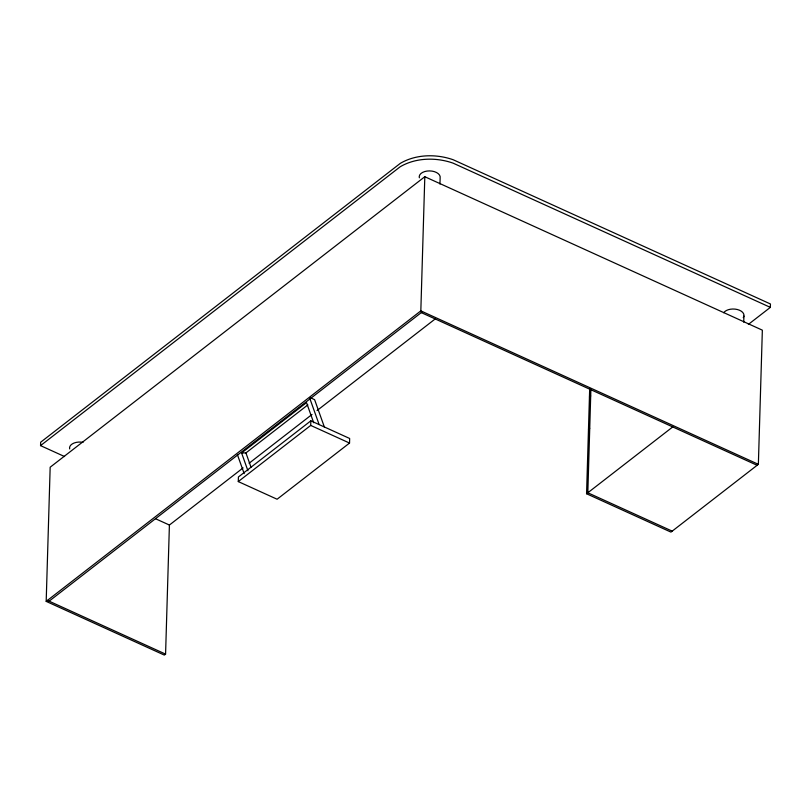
<?xml version="1.0" encoding="UTF-8"?>
<svg xmlns="http://www.w3.org/2000/svg" width="811" height="811" viewBox="0 0 811 811"><rect width="100%" height="100%" fill="white"/><g stroke="black" fill="none" stroke-linecap="round" stroke-linejoin="round"><path stroke-width="1.22" d="M64.596 456.563L40.55 445.624L40.651 442.228L400.31 163.356C415.931 154.151 436.288 153.806 453.167 159.737L770.45 303.973L770.349 307.369L748.371 324.41M243.107 467.896L169.408 525.041L165.576 654.112L164.329 655.085L46.186 601.377L50.17 467.217L424.812 176.717L762.35 330.158L758.366 464.328L670.95 532.107L586.566 493.747L589.698 388.256M238.282 481.582L238.414 476.99L310.846 420.828L349.663 438.477L349.531 443.059L277.098 499.231L238.282 481.582L310.714 425.42L310.846 420.828M46.186 601.377L420.828 310.877L424.812 176.717M439.957 184.056L440.14 177.994A10.502 6.174 1.7 0 0 429.526 170.908A10.502 6.174 1.7 0 0 419.328 177.802M590.874 389.767L587.823 492.774L672.207 531.134M743.738 322.16L743.92 316.087M40.55 445.624L400.208 166.752C415.83 157.547 436.186 157.202 453.065 163.133L770.349 307.369M49.126 601.174L422.521 311.647M247.923 470.745L241.587 452.964L306.517 402.611L313.705 422.764M241.587 452.964L245.926 452.913L307.866 404.882M249.089 463.253L312.032 414.451M317.03 410.579L435.477 318.733M589.445 396.944L590.692 395.971M588.482 429.212L589.729 428.238M586.566 493.747L672.735 426.931M420.828 310.877L758.366 464.328M421.274 312.61L757.119 465.291M310.451 397.755L314.607 399.651L324.349 426.971M310.714 425.42L349.531 443.059M155.57 518.756L169.408 525.041M47.443 600.404L165.576 654.112M309.832 398.475L319.149 424.599M245.926 452.913L251.004 467.166M237.4 454.636L244.172 473.644M723.726 312.732A10.502 6.174 1.7 0 1 737.341 309.518A10.502 6.174 1.7 0 1 743.261 317.638M69.655 448.929A10.502 6.174 1.7 0 1 83.026 442.36"/></g></svg>
